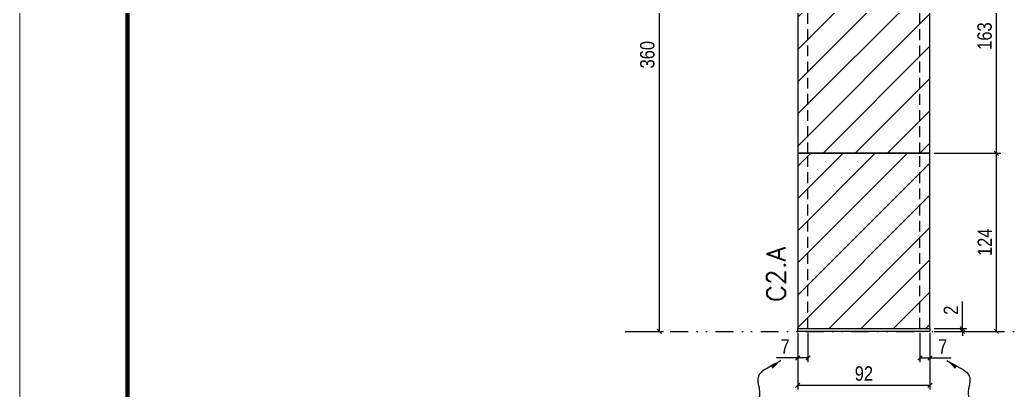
# Model space of a CAD drawing. Extents: x 2949 to 9203, y -16089 to 12527.
# Drawn here: x 2949 to 3640, y 2639 to 2896 of the extents above; entities that cross this region are included whole.
import ezdxf

# ---------------------------------------------------------------- set-up
doc = ezdxf.new("R2010")
doc.units = 0
for name, pattern in [('DASHED', [0.75, 0.5, -0.25]), ('DIVIDE2', [0.625, 0.25, -0.125, 0, -0.125, 0, -0.125]), ('HIDDEN', [0.375, 0.25, -0.125])]:
    doc.linetypes.add(name, pattern=pattern)
for name, color, linetype in [('COTA', 241, 'Continuous'), ('cotas', 4, 'Continuous'), ('Nível', 160, 'Continuous'), ('Painéis', 200, 'Continuous'), ('Sarrafo de Pressão', 42, 'HIDDEN')]:
    doc.layers.add(name, color=color, linetype=linetype)
for name, color, linetype, lineweight in [('Folhas', 255, 'Continuous', 9), ('Hachura', 251, 'Continuous', 9), ('SARRAFO DE PRESSAO', 251, 'DASHED', 9), ('Texto Seção', 7, 'Continuous', 15)]:
    doc.layers.add(name, color=color, linetype=linetype, lineweight=lineweight)
doc.styles.add('COTA TECNICA', font='techl___.ttf', dxfattribs={"height": 10})
doc.styles.add('COTA TECNICA-50', font='techl___.ttf', dxfattribs={"height": 10})
doc.styles.add('REGUA-120', font='ROMANS.shx', dxfattribs={"height": 15})
doc.styles.get("Standard").update_dxf_attribs({"font": 'arial.ttf'})
doc.dimstyles.new('COTA PAINEL-50', dxfattribs={"dimtxt": 10, "dimasz": 3, "dimexe": 3, "dimexo": 3, "dimgap": 3, "dimtad": 1, "dimdec": 1, "dimzin": 12, "dimdsep": 46, "dimtxsty": 'COTA TECNICA-50', "dimblk1": 'OBLIQUE', "dimblk2": 'OBLIQUE', "dimsah": 1, "dimcen": 0.9, "dimclrd": 4, "dimclre": 4, "dimclrt": 240, "dimadec": 1, "dimazin": 3, "dimtfac": 1, "dimtdec": 1, "dimtmove": 0, "dimatfit": 3, "dimfxl": 1, "dimtolj": 1, "dimtzin": 12, "dimarcsym": 0})
doc.dimstyles.new('PAINEL', dxfattribs={"dimtxt": 10, "dimasz": 3, "dimexe": 3, "dimexo": 3, "dimgap": 3, "dimtad": 1, "dimdec": 1, "dimzin": 12, "dimdsep": 46, "dimtxsty": 'COTA TECNICA', "dimblk1": 'OBLIQUE', "dimblk2": 'OBLIQUE', "dimsah": 1, "dimcen": 0.9, "dimclrd": 4, "dimclre": 4, "dimclrt": 240, "dimadec": 1, "dimazin": 3, "dimtfac": 1, "dimtdec": 1, "dimtmove": 0, "dimatfit": 3, "dimfxl": 1, "dimtolj": 1, "dimtzin": 12, "dimarcsym": 0})
doc.dimstyles.get("Standard").update_dxf_attribs({"dimtxt": 0.18, "dimasz": 0.18, "dimexe": 0.18, "dimexo": 0.0625, "dimgap": 0.09, "dimtad": 0, "dimtih": 1, "dimtoh": 1, "dimdec": 4, "dimzin": 0, "dimdsep": 46, "dimtxsty": 'Standard', "dimcen": 0.09, "dimadec": 0, "dimazin": 0, "dimtfac": 1, "dimtdec": 4, "dimtofl": 0, "dimtmove": 0, "dimatfit": 3, "dimfxl": 1, "dimtolj": 1, "dimtzin": 0, "dimarcsym": 0})

# ---------------------------------------------------------------- blocks, each defined once
blk = doc.blocks.new('9999999999')
at = {"layer": 'Folhas'}
blk.add_lwpolyline([(98138.98, 34190.21), (99623.98, 34190.21), (99623.98, 35240.21), (98138.98, 35240.21)], close=True, dxfattribs=at)
at = {"layer": 'Folhas', "color": 30, "const_width": 3}
blk.add_lwpolyline([(98213.98, 34230.21), (99583.98, 34230.21), (99583.98, 35200.21), (98213.98, 35200.21)], close=True, dxfattribs=at)
blk = doc.blocks.new('_Oblique')
at = {"color": 0, "linetype": 'ByBlock', "lineweight": -2}
blk.add_line((-0.5, -0.5), (0.5, 0.5), dxfattribs=at)
blk = doc.blocks.new('*D1152')
at = {"layer": 'cotas', "color": 4, "linetype": 'ByBlock', "lineweight": -2, "transparency": 16777216}
for p, q in [((3373.19, 3039.42), (3396.91, 3039.42)), ((3393.91, 3039.42), (3393.91, 2679.42)), ((3373.19, 2679.42), (3396.91, 2679.42))]:
    blk.add_line(p, q, dxfattribs=at)
at = {"layer": 'Defpoints', "color": 0, "linetype": 'ByBlock', "transparency": 16777216}
for p in [(3370.19, 3039.42), (3370.19, 2679.42), (3393.91, 2679.42)]:
    blk.add_point(p, dxfattribs=at)
at = {"layer": 'cotas', "color": 4, "linetype": 'ByBlock', "lineweight": -2, "transparency": 16777216, "xscale": 3, "yscale": 3, "zscale": 3}
for p, rotation in [((3393.91, 3039.42), 90), ((3393.91, 2679.42), 270)]:
    blk.add_blockref('_Oblique', p, dxfattribs=dict(at, rotation=rotation))
at = {"layer": 'cotas', "color": 240, "linetype": 'ByBlock', "transparency": 16777216, "insert": (3385.69, 2871.95), "char_height": 10, "attachment_point": 5, "rotation": 90, "style": 'COTA TECNICA'}
blk.add_mtext('\\A1;360', dxfattribs=at)
blk = doc.blocks.new('*D1130')
at = {"layer": 'COTA', "color": 4, "lineweight": -2, "transparency": 16777216}
for p, q in [((3490.36, 2678.42), (3490.36, 2638.96)), ((3582.36, 2678.42), (3582.36, 2638.96)), ((3490.36, 2641.96), (3582.36, 2641.96))]:
    blk.add_line(p, q, dxfattribs=at)
at = {"layer": 'Defpoints', "color": 0, "transparency": 16777216}
for p in [(3490.36, 2681.42), (3582.36, 2681.42), (3582.36, 2641.96)]:
    blk.add_point(p, dxfattribs=at)
at = {"layer": 'COTA', "color": 4, "lineweight": -2, "transparency": 16777216, "xscale": 3, "yscale": 3, "zscale": 3, "rotation": 180}
blk.add_blockref('_Oblique', (3490.36, 2641.96), dxfattribs=at)
at = {"layer": 'COTA', "color": 4, "lineweight": -2, "transparency": 16777216, "xscale": 3, "yscale": 3, "zscale": 3}
blk.add_blockref('_Oblique', (3582.36, 2641.96), dxfattribs=at)
at = {"layer": 'COTA', "color": 240, "transparency": 16777216, "insert": (3536.36, 2650.05), "char_height": 10, "attachment_point": 5, "style": 'COTA TECNICA'}
blk.add_mtext('\\A1;92', dxfattribs=at)
blk = doc.blocks.new('*D1131')
at = {"layer": 'COTA', "color": 4, "lineweight": -2, "transparency": 16777216}
for p, q in [((3585.36, 2803.42), (3631.6, 2803.42)), ((3628.6, 2679.42), (3628.6, 2803.42)), ((3585.36, 2679.42), (3631.6, 2679.42))]:
    blk.add_line(p, q, dxfattribs=at)
at = {"layer": 'Defpoints', "color": 0, "transparency": 16777216}
for p in [(3582.36, 2803.42), (3628.6, 2803.42), (3582.36, 2679.42)]:
    blk.add_point(p, dxfattribs=at)
at = {"layer": 'COTA', "color": 4, "lineweight": -2, "transparency": 16777216, "xscale": 3, "yscale": 3, "zscale": 3}
for p, rotation in [((3628.6, 2803.42), 90), ((3628.6, 2679.42), 270)]:
    blk.add_blockref('_Oblique', p, dxfattribs=dict(at, rotation=rotation))
at = {"layer": 'COTA', "color": 240, "transparency": 16777216, "insert": (3620.53, 2741.42), "char_height": 10, "attachment_point": 5, "rotation": 90, "style": 'COTA TECNICA-50'}
blk.add_mtext('\\A1;124', dxfattribs=at)
blk = doc.blocks.new('*D1132')
at = {"layer": 'COTA', "color": 4, "lineweight": -2, "transparency": 16777216}
for p, q in [((3604.89, 2681.42), (3604.89, 2700.22)), ((3585.36, 2681.42), (3607.89, 2681.42)), ((3585.36, 2679.42), (3607.89, 2679.42)), ((3604.89, 2679.42), (3604.89, 2681.42)), ((3604.89, 2679.42), (3604.89, 2676.42))]:
    blk.add_line(p, q, dxfattribs=at)
at = {"layer": 'Defpoints', "color": 0, "transparency": 16777216}
for p in [(3582.36, 2681.42), (3582.36, 2679.42), (3604.89, 2679.42)]:
    blk.add_point(p, dxfattribs=at)
at = {"layer": 'COTA', "color": 4, "lineweight": -2, "transparency": 16777216, "xscale": 3, "yscale": 3, "zscale": 3}
for p, rotation in [((3604.89, 2681.42), 270), ((3604.89, 2679.42), 90)]:
    blk.add_blockref('_Oblique', p, dxfattribs=dict(at, rotation=rotation))
at = {"layer": 'COTA', "color": 240, "transparency": 16777216, "insert": (3596.89, 2694.16), "char_height": 10, "attachment_point": 5, "rotation": 90, "style": 'COTA TECNICA-50'}
blk.add_mtext('\\A1;2', dxfattribs=at)
blk = doc.blocks.new('*D1133')
at = {"layer": 'COTA', "color": 4, "linetype": 'ByBlock', "lineweight": -2, "transparency": 16777216}
for p, q in [((3585.36, 2966.42), (3631.6, 2966.42)), ((3628.6, 2803.42), (3628.6, 2966.42)), ((3585.36, 2803.42), (3631.6, 2803.42))]:
    blk.add_line(p, q, dxfattribs=at)
at = {"layer": 'Defpoints', "color": 0, "linetype": 'ByBlock', "transparency": 16777216}
for p in [(3582.36, 2966.42), (3628.6, 2966.42), (3582.36, 2803.42)]:
    blk.add_point(p, dxfattribs=at)
at = {"layer": 'COTA', "color": 4, "linetype": 'ByBlock', "lineweight": -2, "transparency": 16777216, "xscale": 3, "yscale": 3, "zscale": 3}
for p, rotation in [((3628.6, 2966.42), 90), ((3628.6, 2803.42), 270)]:
    blk.add_blockref('_Oblique', p, dxfattribs=dict(at, rotation=rotation))
at = {"layer": 'COTA', "color": 240, "linetype": 'ByBlock', "transparency": 16777216, "insert": (3620.38, 2884.92), "char_height": 10, "attachment_point": 5, "rotation": 90, "style": 'COTA TECNICA'}
blk.add_mtext('\\A1;163', dxfattribs=at)
blk = doc.blocks.new('*D1145')
at = {"layer": 'COTA', "color": 4, "lineweight": -2, "transparency": 16777216}
for p, q in [((3490.36, 2676.42), (3490.36, 2657.91)), ((3497.36, 2678.42), (3497.36, 2657.91)), ((3490.36, 2660.91), (3475.63, 2660.91)), ((3497.36, 2660.91), (3490.36, 2660.91))]:
    blk.add_line(p, q, dxfattribs=at)
at = {"layer": 'Defpoints', "color": 0, "transparency": 16777216}
for p in [(3490.36, 2679.42), (3497.36, 2681.42), (3490.36, 2660.91)]:
    blk.add_point(p, dxfattribs=at)
at = {"layer": 'COTA', "color": 4, "lineweight": -2, "transparency": 16777216, "xscale": 3, "yscale": 3, "zscale": 3, "rotation": 180}
blk.add_blockref('_Oblique', (3490.36, 2660.91), dxfattribs=at)
at = {"layer": 'COTA', "color": 4, "lineweight": -2, "transparency": 16777216, "xscale": 3, "yscale": 3, "zscale": 3}
blk.add_blockref('_Oblique', (3497.36, 2660.91), dxfattribs=at)
at = {"layer": 'COTA', "color": 240, "transparency": 16777216, "insert": (3481.5, 2668.98), "char_height": 10, "attachment_point": 5, "style": 'COTA TECNICA-50'}
blk.add_mtext('\\A1;7', dxfattribs=at)
blk = doc.blocks.new('*D1146')
at = {"layer": 'COTA', "color": 4, "lineweight": -2, "transparency": 16777216}
for p, q in [((3575.36, 2678.42), (3575.36, 2657.91)), ((3582.36, 2676.42), (3582.36, 2657.91)), ((3575.36, 2660.91), (3582.36, 2660.91)), ((3582.36, 2660.91), (3597.09, 2660.91))]:
    blk.add_line(p, q, dxfattribs=at)
at = {"layer": 'Defpoints', "color": 0, "transparency": 16777216}
for p in [(3575.36, 2681.42), (3582.36, 2679.42), (3582.36, 2660.91)]:
    blk.add_point(p, dxfattribs=at)
at = {"layer": 'COTA', "color": 4, "lineweight": -2, "transparency": 16777216, "xscale": 3, "yscale": 3, "zscale": 3, "rotation": 180}
blk.add_blockref('_Oblique', (3575.36, 2660.91), dxfattribs=at)
at = {"layer": 'COTA', "color": 4, "lineweight": -2, "transparency": 16777216, "xscale": 3, "yscale": 3, "zscale": 3}
blk.add_blockref('_Oblique', (3582.36, 2660.91), dxfattribs=at)
at = {"layer": 'COTA', "color": 240, "transparency": 16777216, "insert": (3591.23, 2668.98), "char_height": 10, "attachment_point": 5, "style": 'COTA TECNICA-50'}
blk.add_mtext('\\A1;7', dxfattribs=at)

msp = doc.modelspace()

# ---------------------------------------------------------------- hatches: boundary and pattern name
at = {"layer": 'Hachura', "linetype": 'ByBlock'}
h = msp.add_hatch(dxfattribs=at)
h.set_pattern_fill('ANSI31', color=256, scale=5)
h.set_pattern_definition([(45, (0, -31), (-11.22532, 11.22532), [])])
h.paths.add_polyline_path([(3490.36, 2803.42), (3582.36, 2803.42), (3582.36, 2966.42), (3490.36, 2966.42)])
h = msp.add_hatch(dxfattribs=at)
h.set_pattern_fill('ANSI31', color=256, scale=5)
h.paths.add_polyline_path([(3582.36, 2803.42), (3490.36, 2803.42), (3490.36, 2681.42), (3582.36, 2681.42)])

# ---------------------------------------------------------------- linework, layer by layer
at = {"layer": 'Nível', "color": 4, "linetype": 'DIVIDE2', "ltscale": 50}
msp.add_line((3370.19, 2679.42), (4380.53, 2679.42), dxfattribs=at)
at = {"layer": 'Painéis'}
for points in [[(3490.36, 2803.42), (3582.36, 2803.42), (3582.36, 2966.42), (3490.36, 2966.42)], [(3490.36, 2681.42), (3582.36, 2681.42), (3582.36, 2803.42), (3490.36, 2803.42)], [(3490.36, 2681.42), (3582.36, 2681.42), (3582.36, 2679.42), (3490.36, 2679.42)]]:
    msp.add_lwpolyline(points, close=True, dxfattribs=at)
at = {"layer": 'Sarrafo de Pressão', "ltscale": 30}
for p, q in [((3497.36, 2803.42), (3497.36, 2966.42)), ((3575.36, 2803.42), (3575.36, 2966.42)), ((3497.36, 2681.42), (3497.36, 2803.42)), ((3575.36, 2681.42), (3575.36, 2803.42))]:
    msp.add_line(p, q, dxfattribs=at)

# ---------------------------------------------------------------- block references
at = {"layer": 'SARRAFO DE PRESSAO', "color": 6, "linetype": 'ByBlock'}
msp.add_blockref('9999999999', (-95189.94, -31902.07), dxfattribs=at)

# ---------------------------------------------------------------- texts
at = {"layer": 'Texto Seção', "insert": (3481.82, 2699.88), "char_height": 13, "width": 285.3299, "attachment_point": 7, "rotation": 90, "style": 'REGUA-120'}
msp.add_mtext('C2.A', dxfattribs=at)

# ---------------------------------------------------------------- dimensions: what is measured, and where the dimension line sits
at = {"layer": 'COTA', "linetype": 'ByBlock'}
dim = msp.add_linear_dim(base=(3628.6, 2966.42), p1=(3582.36, 2803.42), p2=(3582.36, 2966.42), angle=90, dimstyle='PAINEL', override={"dimtmove": 1}, dxfattribs=at)
dim.commit()
dim.dimension.update_dxf_attribs({"geometry": '*D1133', "text_midpoint": (3620.38, 2884.92)})
at = {"layer": 'COTA'}
for base, p1, p2, angle, picture, middle in [((3628.6, 2803.42), (3582.36, 2679.42), (3582.36, 2803.42), 90, '*D1131', (3620.53, 2741.42)), ((3490.36, 2660.91), (3497.36, 2681.42), (3490.36, 2679.42), 180, '*D1145', (3481.5, 2668.98))]:
    dim = msp.add_linear_dim(base=base, p1=p1, p2=p2, angle=angle, dimstyle='COTA PAINEL-50', dxfattribs=at)
    dim.commit()
    dim.dimension.update_dxf_attribs({"geometry": picture, "text_midpoint": middle})
dim = msp.add_linear_dim(base=(3604.89, 2679.42), p1=(3582.36, 2681.42), p2=(3582.36, 2679.42), angle=90, dimstyle='COTA PAINEL-50', dxfattribs=at)
dim.commit()
dim.dimension.update_dxf_attribs({"geometry": '*D1132', "text_midpoint": (3604.89, 2694.16), "dimtype": 160})
dim = msp.add_linear_dim(base=(3582.36, 2641.96), p1=(3490.36, 2681.42), p2=(3582.36, 2681.42), dimstyle='PAINEL', override={"dimarcsym": 2}, dxfattribs=at)
dim.commit()
dim.dimension.update_dxf_attribs({"geometry": '*D1130', "text_midpoint": (3536.36, 2650.05)})
dim = msp.add_linear_dim(base=(3582.36, 2660.91), p1=(3575.36, 2681.42), p2=(3582.36, 2679.42), dimstyle='COTA PAINEL-50', dxfattribs=at)
dim.commit()
dim.dimension.update_dxf_attribs({"geometry": '*D1146', "text_midpoint": (3591.23, 2668.98)})
at = {"layer": 'cotas', "linetype": 'ByBlock'}
dim = msp.add_linear_dim(base=(3393.91, 2679.42), p1=(3370.19, 3039.42), p2=(3370.19, 2679.42), angle=90, dimstyle='PAINEL', dxfattribs=at)
dim.commit()
dim.dimension.update_dxf_attribs({"geometry": '*D1152', "text_midpoint": (3393.91, 2871.95), "dimtype": 160})

# ---------------------------------------------------------------- leaders
at = {"layer": 'COTA', "path_type": 1}
for points in [[(3478.53, 2659.24), (3462.75, 2647.4), (3463.67, 2634.39), (3458.12, 2624.61)], [(3594.19, 2659.24), (3609.98, 2647.4), (3609.05, 2634.39), (3614.6, 2624.61)]]:
    msp.add_leader(points, dimstyle='Standard', override={"dimasz": 8}, dxfattribs=at)

doc.saveas('drawing.dxf')
